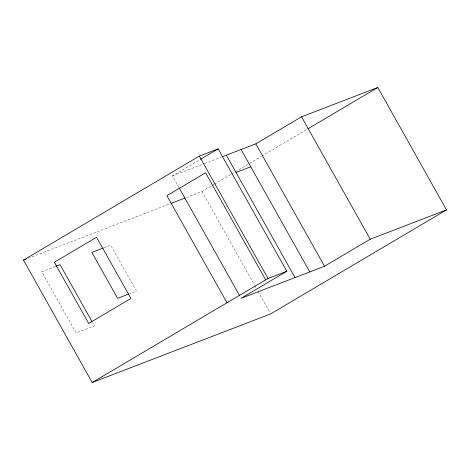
<?xml version="1.0" encoding="UTF-8"?>
<svg xmlns="http://www.w3.org/2000/svg" width="470" height="470" viewBox="0 0 470 470"><rect width="100%" height="100%" fill="white"/><g stroke="black" fill="none" stroke-linecap="round" stroke-linejoin="round"><path stroke-width="0.35" stroke-dasharray="2.35 1.76" d="M178.87 187.389L172.431 175.909L200.614 159.242M186.238 197.553L201.977 191.501L211.435 185.909M212.064 185.538L213.956 184.416M214.584 184.046L230.97 174.352M231.598 173.982L234.753 172.114M235.382 171.744L261.22 156.457M261.849 156.087L307.227 129.244M172.431 175.909L203.816 163.848M204.497 163.584L221.558 157.027M28.282 258.277L170.498 203.604M55.307 266.484L41.748 271.695L76.093 332.895L94.394 325.863L92.608 322.673M103.964 247.778L110.685 245.199L136.441 291.095L129.72 293.68M201.977 191.501L254.57 285.214M254.928 285.848L255.997 287.763M258.147 291.588L270.309 313.261"/><path stroke-width="0.7" d="M446.5 209.89L270.667 313.901L92.185 382.51L23.5 260.11L199.333 156.099L218.15 148.867L286.835 271.266L241.116 298.309L324.512 266.249L370.225 239.207L446.5 209.89L377.815 87.49L301.54 116.813L255.821 143.855L222.239 156.763M200.614 159.242L218.15 148.867M307.856 128.868L377.815 87.49M92.185 382.51L268.023 278.499L286.835 271.266M236.028 172.466L250.774 166.797M23.5 260.11L26.232 259.064M171.186 203.34L184.869 198.076M55.983 266.226L60.054 264.663L91.891 321.398M103.294 248.037L91.873 252.431L117.629 298.327L129.05 293.938M301.54 116.813L370.225 239.207M255.821 143.855L324.512 266.249M241.075 149.525L309.765 271.918M226.329 155.194L295.019 277.588M199.333 156.099L268.023 278.499M265.673 279.885L205.578 172.79L166.891 195.673L226.992 302.768M179.229 188.024L239.33 295.119M96.556 237.274L54.355 262.237L88.701 323.436L130.901 298.474L96.556 237.274"/></g></svg>
